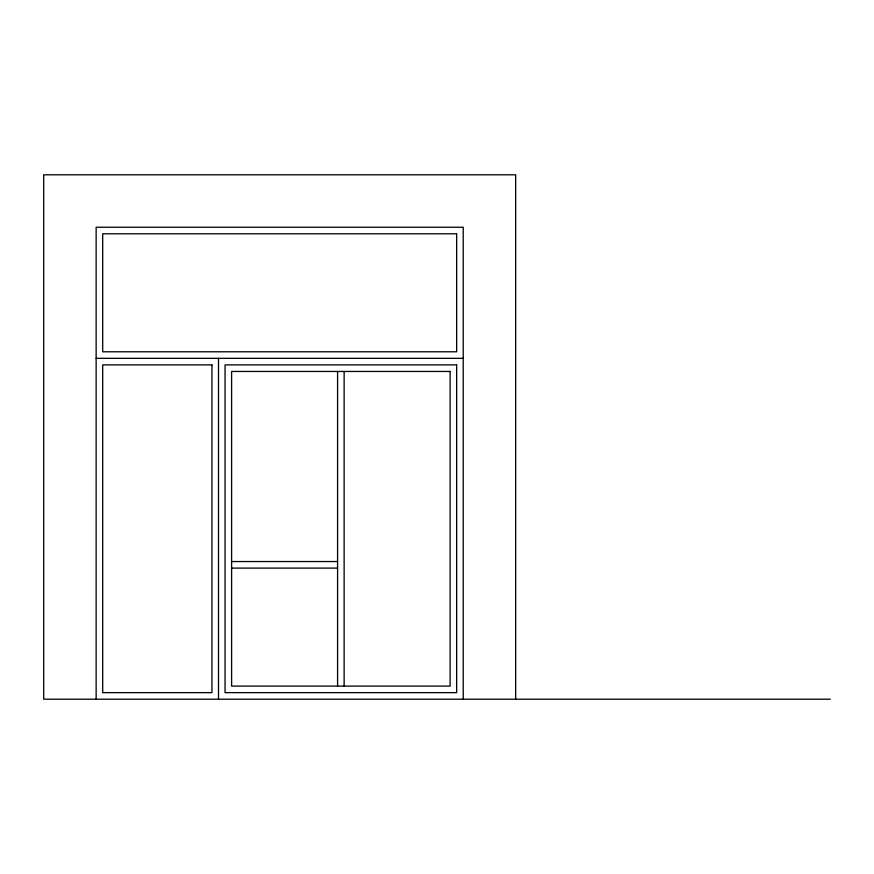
<?xml version="1.0" encoding="UTF-8"?>
<svg xmlns="http://www.w3.org/2000/svg" width="874" height="874" viewBox="0 0 874 874"><rect width="100%" height="100%" fill="white"/><g stroke="black" fill="none" stroke-linecap="round" stroke-linejoin="round"><path stroke-width="1.31" d="M96.14 358.34L463.22 358.34M231.61 561.545L337.582 561.545M231.61 568.1L337.582 568.1M830.3 699.2L43.7 699.2L43.7 174.8L515.66 174.8L515.66 699.2M463.22 699.2L463.22 227.24L96.14 227.24L96.14 699.2M344.137 371.45L344.137 686.09M337.582 371.45L337.582 686.09M218.5 358.34L218.5 699.2M456.665 233.795L102.695 233.795L102.695 351.785L456.665 351.785L456.665 233.795M211.945 364.895L102.695 364.895L102.695 692.645L211.945 692.645L211.945 364.895M456.665 364.895L225.055 364.895L225.055 692.645L456.665 692.645L456.665 364.895M450.11 371.45L231.61 371.45L231.61 686.09L450.11 686.09L450.11 371.45"/></g></svg>
